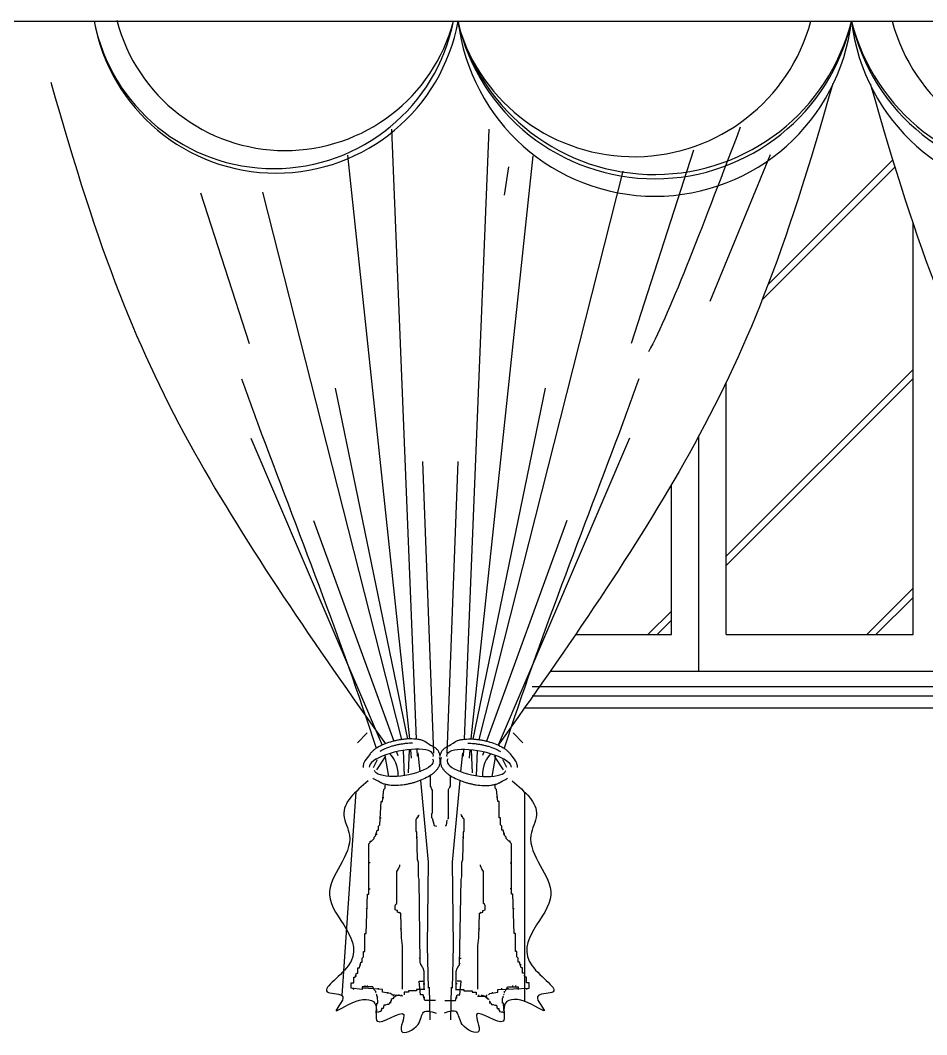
# Model space of a CAD drawing. Header units: inches. Extents: x 3.4 to 45.9, y 7.2 to 32.
# Drawn here: x 41.943 to 43.928, y 21.344 to 23.564 of the extents above; entities that cross this region are included whole.
import ezdxf

# ---------------------------------------------------------------- set-up
doc = ezdxf.new("R2010")
doc.units = ezdxf.units.IN
doc.header["$MEASUREMENT"] = 0
doc.layers.add('02', color=2, linetype='Continuous')
doc.layers.add('4', color=4, linetype='Continuous')

msp = doc.modelspace()

# ---------------------------------------------------------------- linework, layer by layer
at = {"layer": '02'}
for p, q in [((42.7558, 23.3262), (42.81, 21.9909)), ((42.9688, 23.3262), (42.9145, 21.9909)), ((42.6593, 23.2693), (42.7949, 21.9914)), ((43.0651, 23.2676), (42.9296, 21.9914)), ((43.4173, 23.2799), (43.2807, 22.857)), ((43.5852, 23.2695), (43.4531, 22.9486)), ((43.5801, 22.9851), (43.8532, 23.2583)), ((43.2621, 23.2339), (42.9471, 21.99)), ((43.0118, 23.2433), (43.0025, 23.1817)), ((43.5674, 22.9524), (43.8579, 23.243)), ((42.3374, 23.1865), (42.4438, 22.857)), ((42.473, 23.1884), (42.7774, 21.99)), ((43.8978, 22.2199), (43.8978, 23.1194)), ((43.4887, 22.3912), (43.8978, 22.8003)), ((43.4887, 22.3712), (43.8978, 22.7803)), ((42.6325, 22.7595), (42.791, 21.9913)), ((43.092, 22.7595), (42.9335, 21.9913)), ((43.4887, 22.2199), (43.4887, 22.7719)), ((42.4477, 22.6498), (42.7351, 21.978)), ((43.2768, 22.6498), (42.9895, 21.978)), ((43.4287, 22.1399), (43.4287, 22.6544)), ((42.8237, 22.599), (42.8476, 21.9606)), ((42.9008, 22.599), (42.8769, 21.9606)), ((43.3687, 22.2199), (43.3687, 22.5481)), ((42.5849, 22.4695), (42.7606, 21.9867)), ((43.1396, 22.4695), (42.9639, 21.9867)), ((43.7964, 22.2199), (43.8978, 22.3212)), ((43.8164, 22.2199), (43.8978, 22.3012)), ((43.3174, 22.2199), (43.3687, 22.2712)), ((43.3374, 22.2199), (43.3687, 22.2512)), ((43.1585, 22.2199), (43.3687, 22.2199)), ((43.4887, 22.2199), (43.8978, 22.2199)), ((43.1034, 22.1399), (44.4227, 22.1399)), ((43.0637, 22.106), (44.4464, 22.106)), ((43.0638, 22.086), (44.4604, 22.086)), ((43.0474, 22.0599), (44.4787, 22.0599)), ((42.6814, 21.9832), (42.7027, 22.0045)), ((43.0431, 21.9832), (43.0218, 22.0045)), ((42.7663, 21.9636), (42.7693, 21.9554)), ((42.7814, 21.9664), (42.7831, 21.9111)), ((42.7946, 21.9675), (42.792, 21.9176)), ((42.797, 21.9676), (42.7988, 21.9494)), ((42.811, 21.9694), (42.8116, 21.9537)), ((42.8137, 21.9608), (42.8175, 21.9196)), ((42.9109, 21.9608), (42.907, 21.9196)), ((42.9135, 21.9694), (42.9129, 21.9537)), ((42.9275, 21.9676), (42.9257, 21.9494)), ((42.9299, 21.9675), (42.9326, 21.9176)), ((42.9431, 21.9664), (42.9414, 21.9111)), ((42.9582, 21.9636), (42.9552, 21.9554)), ((42.7162, 21.9292), (42.7248, 21.9463)), ((42.7234, 21.9242), (42.7433, 21.9541)), ((42.7414, 21.9552), (42.7491, 21.9096)), ((42.9831, 21.9552), (42.9754, 21.9096)), ((43.0012, 21.9242), (42.9813, 21.9541)), ((43.0083, 21.9292), (42.9997, 21.9463)), ((42.7419, 21.8841), (42.7419, 21.89)), ((42.8192, 21.9008), (42.8359, 21.722)), ((42.8403, 21.9106), (42.8403, 21.8878)), ((42.8843, 21.9106), (42.8843, 21.8878)), ((42.9053, 21.9008), (42.8887, 21.722)), ((42.9827, 21.8841), (42.9827, 21.89)), ((42.6775, 21.8756), (42.6466, 21.4303)), ((42.736, 21.8543), (42.7389, 21.8811)), ((42.7389, 21.8811), (42.7419, 21.8841)), ((42.8403, 21.8878), (42.8418, 21.8863)), ((42.8418, 21.8863), (42.8418, 21.8849)), ((42.8418, 21.8849), (42.8432, 21.882)), ((42.8432, 21.882), (42.8432, 21.8806)), ((42.8432, 21.8806), (42.8446, 21.8806)), ((42.8446, 21.8806), (42.8446, 21.8293)), ((42.8814, 21.8806), (42.88, 21.8806)), ((42.88, 21.8806), (42.88, 21.8165)), ((42.8828, 21.8849), (42.8814, 21.882)), ((42.8843, 21.8878), (42.8828, 21.8863)), ((42.8828, 21.8863), (42.8828, 21.8849)), ((42.9857, 21.8811), (42.9827, 21.8841)), ((42.9886, 21.8543), (42.9857, 21.8811)), ((43.048, 21.417), (43.048, 21.8748)), ((42.73, 21.8036), (42.733, 21.8543)), ((42.733, 21.8543), (42.736, 21.8543)), ((42.736, 21.8632), (42.7389, 21.8632)), ((42.9886, 21.8632), (42.9857, 21.8632)), ((42.9916, 21.8543), (42.9886, 21.8543)), ((42.9916, 21.8185), (42.9916, 21.8543)), ((42.8147, 21.821), (42.8147, 21.8245)), ((42.8147, 21.8245), (42.8165, 21.8245)), ((42.8446, 21.8293), (42.8432, 21.8279)), ((42.8432, 21.8279), (42.8432, 21.8193)), ((42.88, 21.8293), (42.8814, 21.8279)), ((42.9081, 21.8245), (42.9081, 21.8263)), ((42.9099, 21.8245), (42.9081, 21.8245)), ((42.9099, 21.821), (42.9099, 21.8245)), ((42.727, 21.8007), (42.73, 21.8036)), ((42.727, 21.7917), (42.727, 21.8007)), ((42.73, 21.8185), (42.733, 21.8185)), ((42.8094, 21.8157), (42.8112, 21.8175)), ((42.8094, 21.7894), (42.8094, 21.8157)), ((42.8112, 21.8175), (42.8129, 21.8193)), ((42.8129, 21.8193), (42.8129, 21.821)), ((42.8129, 21.821), (42.8147, 21.821)), ((42.8432, 21.8193), (42.8446, 21.8179)), ((42.8446, 21.8179), (42.8489, 21.8022)), ((42.846, 21.8136), (42.8475, 21.8136)), ((42.8475, 21.8079), (42.8489, 21.8079)), ((42.8489, 21.8022), (42.8546, 21.8008)), ((42.8503, 21.8022), (42.8503, 21.8008)), ((42.8757, 21.8022), (42.8743, 21.8022)), ((42.8743, 21.8022), (42.8743, 21.8008)), ((42.8771, 21.8136), (42.8757, 21.8022)), ((42.8771, 21.8079), (42.8757, 21.8079)), ((42.88, 21.8165), (42.8786, 21.8165)), ((42.8814, 21.8193), (42.88, 21.8179)), ((42.9117, 21.821), (42.9099, 21.821)), ((42.9134, 21.8175), (42.9117, 21.8193)), ((42.9152, 21.8157), (42.9134, 21.8175)), ((42.9152, 21.7894), (42.9152, 21.8157)), ((42.9946, 21.8185), (42.9916, 21.8185)), ((42.9946, 21.8036), (42.9946, 21.8185)), ((42.9976, 21.8007), (42.9946, 21.8036)), ((42.9976, 21.7917), (42.9976, 21.8007)), ((42.7181, 21.7768), (42.721, 21.7798)), ((42.721, 21.7798), (42.724, 21.7917)), ((42.721, 21.7828), (42.724, 21.7828)), ((42.724, 21.7917), (42.727, 21.7917)), ((42.8112, 21.7877), (42.8094, 21.7894)), ((42.8129, 21.728), (42.8112, 21.7877)), ((42.9117, 21.728), (42.9134, 21.7877)), ((42.9134, 21.7877), (42.9152, 21.7894)), ((43.0006, 21.7917), (42.9976, 21.7917)), ((43.0036, 21.7798), (43.0006, 21.7917)), ((43.0036, 21.7828), (43.0006, 21.7828)), ((43.0065, 21.7768), (43.0036, 21.7798)), ((42.7061, 21.762), (42.7091, 21.7649)), ((42.7061, 21.6517), (42.7061, 21.762)), ((42.7091, 21.7649), (42.7091, 21.7679)), ((42.7091, 21.7679), (42.7121, 21.7679)), ((42.7121, 21.7679), (42.7151, 21.7709)), ((42.7151, 21.7709), (42.7181, 21.7739)), ((42.7181, 21.7739), (42.7181, 21.7768)), ((42.8129, 21.7754), (42.8112, 21.7772)), ((42.9117, 21.7754), (42.9134, 21.7772)), ((43.0065, 21.7739), (43.0065, 21.7768)), ((43.0125, 21.7679), (43.0065, 21.7739)), ((43.0155, 21.7679), (43.0125, 21.7679)), ((43.0155, 21.7649), (43.0155, 21.7679)), ((43.0185, 21.762), (43.0155, 21.7649)), ((43.0185, 21.6517), (43.0185, 21.762)), ((42.7091, 21.7203), (42.7061, 21.7203)), ((42.7726, 21.7105), (42.7743, 21.714)), ((42.7743, 21.714), (42.7743, 21.7158)), ((42.8147, 21.721), (42.8129, 21.728)), ((42.8147, 21.6895), (42.8147, 21.721)), ((42.8359, 21.722), (42.8341, 21.5388)), ((42.8887, 21.722), (42.8905, 21.5388)), ((42.9099, 21.721), (42.9117, 21.728)), ((42.9099, 21.6895), (42.9099, 21.721)), ((42.9503, 21.714), (42.9503, 21.7158)), ((42.952, 21.7105), (42.9503, 21.714)), ((43.0155, 21.7203), (43.0185, 21.7203)), ((42.7673, 21.7017), (42.7691, 21.7035)), ((42.7673, 21.6316), (42.7673, 21.7017)), ((42.7691, 21.7035), (42.7708, 21.707)), ((42.7708, 21.707), (42.7726, 21.7105)), ((42.9538, 21.707), (42.952, 21.7105)), ((42.9555, 21.7035), (42.9538, 21.707)), ((42.9573, 21.7017), (42.9555, 21.7035)), ((42.9573, 21.6316), (42.9573, 21.7017)), ((42.8165, 21.6842), (42.8147, 21.6895)), ((42.8182, 21.5018), (42.8165, 21.6842)), ((42.9046, 21.4965), (42.9081, 21.6842)), ((42.9081, 21.6842), (42.9099, 21.6895)), ((42.7002, 21.5654), (42.7032, 21.6517)), ((42.7032, 21.6517), (42.7061, 21.6517)), ((42.7061, 21.6637), (42.7091, 21.6637)), ((43.0185, 21.6637), (43.0155, 21.6637)), ((43.0214, 21.6517), (43.0185, 21.6517)), ((43.0244, 21.5654), (43.0214, 21.6517)), ((42.7638, 21.6263), (42.7655, 21.6298)), ((42.7638, 21.6175), (42.7638, 21.6263)), ((42.7655, 21.6298), (42.7673, 21.6316)), ((42.9591, 21.6298), (42.9573, 21.6316)), ((42.9608, 21.6263), (42.9591, 21.6298)), ((42.9608, 21.6175), (42.9608, 21.6263)), ((42.7002, 21.619), (42.7032, 21.622)), ((42.7673, 21.6158), (42.7638, 21.6175)), ((42.7691, 21.6158), (42.7673, 21.6158)), ((42.7691, 21.6123), (42.7691, 21.6158)), ((42.7761, 21.6105), (42.7691, 21.6123)), ((42.7743, 21.6105), (42.7726, 21.6123)), ((42.7778, 21.5562), (42.7761, 21.6105)), ((42.9468, 21.5562), (42.9485, 21.6105)), ((42.9485, 21.6105), (42.9555, 21.6123)), ((42.9503, 21.6105), (42.952, 21.6123)), ((42.9555, 21.6123), (42.9555, 21.6158)), ((42.9555, 21.6158), (42.9573, 21.6158)), ((42.9573, 21.6158), (42.9608, 21.6175)), ((43.0244, 21.619), (43.0214, 21.622)), ((42.6972, 21.5654), (42.7002, 21.5654)), ((42.6972, 21.5266), (42.6972, 21.5654)), ((42.7778, 21.5737), (42.7761, 21.5772)), ((42.9468, 21.5737), (42.9485, 21.5772)), ((43.0274, 21.5654), (43.0244, 21.5654)), ((43.0274, 21.5266), (43.0274, 21.5654)), ((42.7796, 21.5386), (42.7778, 21.5562)), ((42.7796, 21.4439), (42.7796, 21.5386)), ((42.8341, 21.5388), (42.8359, 21.4462)), ((42.8905, 21.5388), (42.8887, 21.4462)), ((42.945, 21.5386), (42.9468, 21.5562)), ((42.945, 21.4439), (42.945, 21.5386)), ((42.6912, 21.5118), (42.6942, 21.5147)), ((42.6942, 21.5147), (42.6942, 21.5266)), ((42.6942, 21.5266), (42.6972, 21.5266)), ((42.8182, 21.5105), (42.8165, 21.5123)), ((42.9064, 21.5105), (42.9081, 21.5123)), ((43.0304, 21.5266), (43.0274, 21.5266)), ((43.0304, 21.5147), (43.0304, 21.5266)), ((43.0334, 21.5118), (43.0304, 21.5147)), ((42.6823, 21.479), (42.6823, 21.4909)), ((42.6823, 21.4909), (42.6853, 21.4909)), ((42.6853, 21.4909), (42.6883, 21.5028)), ((42.6853, 21.4969), (42.6883, 21.4969)), ((42.6883, 21.5028), (42.6912, 21.5028)), ((42.6912, 21.5028), (42.6912, 21.5118)), ((42.82, 21.4983), (42.8182, 21.5018)), ((42.82, 21.4965), (42.82, 21.4983)), ((42.8217, 21.4965), (42.82, 21.4965)), ((42.8235, 21.4913), (42.8217, 21.4965)), ((42.8252, 21.4895), (42.8235, 21.4913)), ((42.8994, 21.4895), (42.9011, 21.4913)), ((42.9011, 21.4913), (42.9029, 21.4965)), ((42.9029, 21.4965), (42.9046, 21.4965)), ((42.9046, 21.4983), (42.9064, 21.5018)), ((43.0334, 21.5028), (43.0334, 21.5118)), ((43.0363, 21.5028), (43.0334, 21.5028)), ((43.0393, 21.4909), (43.0363, 21.5028)), ((43.0393, 21.4969), (43.0363, 21.4969)), ((43.0423, 21.4909), (43.0393, 21.4909)), ((43.0423, 21.479), (43.0423, 21.4909)), ((42.6733, 21.4581), (42.6733, 21.4701)), ((42.6733, 21.4701), (42.6763, 21.4701)), ((42.6763, 21.4701), (42.6793, 21.479)), ((42.6763, 21.473), (42.6793, 21.473)), ((42.6793, 21.479), (42.6823, 21.479)), ((42.827, 21.4825), (42.8252, 21.4895)), ((42.827, 21.4439), (42.827, 21.4825)), ((42.8976, 21.4825), (42.8994, 21.4895)), ((42.8976, 21.4439), (42.8976, 21.4825)), ((43.0453, 21.479), (43.0423, 21.479)), ((43.0483, 21.473), (43.0453, 21.473)), ((43.0513, 21.4701), (43.0483, 21.4701)), ((43.0513, 21.4581), (43.0513, 21.4701)), ((42.6674, 21.4462), (42.6674, 21.4581)), ((42.6674, 21.4581), (42.6733, 21.4581)), ((42.6912, 21.4433), (42.6674, 21.4462)), ((42.6733, 21.4433), (42.6704, 21.4462)), ((42.7151, 21.4492), (42.6912, 21.4492)), ((42.6912, 21.4492), (42.6912, 21.4433)), ((42.695, 21.4462), (42.6941, 21.4453)), ((42.736, 21.4433), (42.695, 21.4462)), ((42.6972, 21.4522), (42.6972, 21.4492)), ((42.7032, 21.4492), (42.7032, 21.4522)), ((42.7133, 21.4453), (42.7133, 21.4462)), ((42.7186, 21.4418), (42.7151, 21.4492)), ((42.727, 21.4433), (42.727, 21.4462)), ((42.8194, 21.4313), (42.8164, 21.4611)), ((42.8164, 21.4611), (42.8254, 21.4611)), ((42.8254, 21.4552), (42.8284, 21.4552)), ((42.8379, 21.4479), (42.8395, 21.3767)), ((42.8867, 21.4479), (42.8851, 21.3767)), ((42.8992, 21.4552), (42.8962, 21.4552)), ((42.9082, 21.4611), (42.8992, 21.4611)), ((42.9052, 21.4313), (42.9082, 21.4611)), ((42.9886, 21.4433), (43.0572, 21.4462)), ((42.9976, 21.4433), (42.9976, 21.4462)), ((43.006, 21.4418), (43.0095, 21.4492)), ((43.0095, 21.4492), (43.0334, 21.4492)), ((43.0113, 21.4453), (43.0113, 21.4462)), ((43.0214, 21.4492), (43.0214, 21.4522)), ((43.0274, 21.4522), (43.0274, 21.4492)), ((43.0296, 21.4462), (43.0305, 21.4453)), ((43.0334, 21.4492), (43.0334, 21.4433)), ((43.0572, 21.4581), (43.0513, 21.4581)), ((43.0513, 21.4433), (43.0542, 21.4462)), ((43.0572, 21.4462), (43.0572, 21.4581)), ((42.7194, 21.441), (42.7186, 21.4418)), ((42.7203, 21.4401), (42.7194, 21.4401)), ((42.7212, 21.4366), (42.7212, 21.4392)), ((42.7221, 21.4366), (42.7212, 21.4366)), ((42.7229, 21.4323), (42.7221, 21.4331)), ((42.7238, 21.4314), (42.7229, 21.4323)), ((42.7238, 21.4288), (42.7238, 21.4314)), ((42.7247, 21.4279), (42.7238, 21.4288)), ((42.7255, 21.4131), (42.7247, 21.4279)), ((42.7255, 21.4244), (42.7247, 21.4253)), ((42.736, 21.4373), (42.736, 21.4433)), ((42.7538, 21.4343), (42.736, 21.4373)), ((42.7479, 21.4343), (42.7479, 21.4373)), ((42.7568, 21.4313), (42.7538, 21.4343)), ((42.7807, 21.4284), (42.7568, 21.4313)), ((42.7603, 21.4246), (42.7585, 21.4228)), ((42.7598, 21.4284), (42.7598, 21.4313)), ((42.7638, 21.4281), (42.7603, 21.4246)), ((42.7673, 21.4299), (42.7638, 21.4281)), ((42.7726, 21.4316), (42.7691, 21.4299)), ((42.7778, 21.4299), (42.7778, 21.4316)), ((42.7926, 21.4373), (42.7836, 21.4373)), ((42.7836, 21.4373), (42.7836, 21.4313)), ((42.8105, 21.4403), (42.7926, 21.4403)), ((42.7926, 21.4403), (42.7926, 21.4373)), ((42.8284, 21.4433), (42.8105, 21.4433)), ((42.8105, 21.4433), (42.8105, 21.4403)), ((42.8254, 21.4313), (42.8194, 21.4313)), ((42.8284, 21.4194), (42.8254, 21.4313)), ((42.8284, 21.4254), (42.8254, 21.4254)), ((42.8962, 21.4433), (42.9141, 21.4433)), ((42.8962, 21.4194), (42.8992, 21.4313)), ((42.8962, 21.4254), (42.8992, 21.4254)), ((42.8992, 21.4313), (42.9052, 21.4313)), ((42.9141, 21.4433), (42.9141, 21.4403)), ((42.9141, 21.4403), (42.932, 21.4403)), ((42.932, 21.4403), (42.932, 21.4373)), ((42.932, 21.4373), (42.941, 21.4373)), ((42.941, 21.4373), (42.941, 21.4313)), ((42.9439, 21.4284), (42.9648, 21.4284)), ((42.9468, 21.4299), (42.9468, 21.4316)), ((42.952, 21.4316), (42.9555, 21.4299)), ((42.9573, 21.4299), (42.9608, 21.4281)), ((42.9608, 21.4281), (42.9643, 21.4246)), ((42.9643, 21.4246), (42.9661, 21.4228)), ((42.9648, 21.4284), (42.9648, 21.4313)), ((42.9678, 21.4313), (42.9708, 21.4343)), ((42.9708, 21.4343), (42.9886, 21.4373)), ((42.9767, 21.4343), (42.9767, 21.4373)), ((42.9886, 21.4373), (42.9886, 21.4433)), ((42.9991, 21.4244), (42.9999, 21.4253)), ((42.9991, 21.4131), (42.9991, 21.4244)), ((42.9999, 21.4279), (43.0008, 21.4288)), ((42.9999, 21.4253), (42.9999, 21.4279)), ((43.0008, 21.4314), (43.0017, 21.4323)), ((43.0017, 21.4323), (43.0025, 21.4331)), ((43.0025, 21.4366), (43.0034, 21.4366)), ((43.0034, 21.4366), (43.0034, 21.4392)), ((43.0043, 21.4401), (43.0052, 21.4401)), ((43.0052, 21.441), (43.006, 21.4418)), ((42.7221, 21.3913), (42.7238, 21.4131)), ((42.7229, 21.4113), (42.7238, 21.4113)), ((42.7238, 21.4131), (42.7255, 21.4131)), ((42.7375, 21.4018), (42.7339, 21.4018)), ((42.7339, 21.4018), (42.7339, 21.3983)), ((42.7392, 21.4088), (42.7375, 21.4018)), ((42.7392, 21.4036), (42.7375, 21.4036)), ((42.7427, 21.4088), (42.7392, 21.4088)), ((42.7462, 21.4106), (42.7427, 21.4088)), ((42.7497, 21.4106), (42.7462, 21.4106)), ((42.7515, 21.4141), (42.7497, 21.4106)), ((42.755, 21.4141), (42.7515, 21.4141)), ((42.755, 21.4176), (42.7533, 21.4176)), ((42.7533, 21.4176), (42.7533, 21.4141)), ((42.7568, 21.4228), (42.755, 21.4211)), ((42.755, 21.4211), (42.755, 21.4176)), ((42.7585, 21.4228), (42.7568, 21.4228)), ((42.8522, 21.4194), (42.8284, 21.4194)), ((42.8724, 21.4194), (42.8962, 21.4194)), ((42.9661, 21.4228), (42.9678, 21.4228)), ((42.9678, 21.4228), (42.9696, 21.4211)), ((42.9696, 21.4176), (42.9713, 21.4176)), ((42.9696, 21.4141), (42.9731, 21.4141)), ((42.9713, 21.4176), (42.9713, 21.4141)), ((42.9731, 21.4141), (42.9749, 21.4106)), ((42.9749, 21.4106), (42.9784, 21.4106)), ((42.9784, 21.4106), (42.9819, 21.4088)), ((42.9819, 21.4088), (42.9854, 21.4088)), ((42.9854, 21.4088), (42.9871, 21.4018)), ((42.9854, 21.4036), (42.9871, 21.4036)), ((42.9871, 21.4018), (42.9907, 21.4018)), ((42.9907, 21.4018), (42.9907, 21.3983)), ((43.0008, 21.4131), (42.9991, 21.4131)), ((43.0025, 21.3913), (43.0008, 21.4131)), ((43.0025, 21.4096), (43.0017, 21.4096)), ((42.7322, 21.3948), (42.7217, 21.393)), ((42.7229, 21.3913), (42.7221, 21.3913)), ((42.7269, 21.3948), (42.7269, 21.393)), ((42.7339, 21.3983), (42.7322, 21.3965)), ((42.7322, 21.3965), (42.7322, 21.3948)), ((42.9907, 21.3983), (42.9924, 21.3965)), ((42.9924, 21.3965), (42.9924, 21.3948)), ((42.9924, 21.3948), (43.0029, 21.393)), ((42.9977, 21.3948), (42.9977, 21.393)), ((43.0017, 21.3913), (43.0025, 21.3913))]:
    msp.add_line(p, q, dxfattribs=at)
for centre, radius, start, end in [((42.4979, 23.6411), 0.4014, 191.3358, 348.7236), ((42.5029, 23.6349), 0.4052, 190.335, 349.665), ((42.5231, 23.6604), 0.3812, 194.6201, 345.126), ((43.332, 23.6592), 0.4418, 192.9918, 347.3199), ((43.3323, 23.6129), 0.4337, 186.7132, 353.2868), ((43.3318, 23.6719), 0.4451, 194.9513, 345.69), ((43.2867, 23.667), 0.4013, 196.6678, 344.859), ((44.1941, 23.6592), 0.4418, 192.6801, 347.0082), ((44.1938, 23.6129), 0.4337, 186.7132, 353.2868), ((44.1943, 23.6719), 0.4451, 194.31, 345.0487), ((44.2394, 23.667), 0.4013, 195.141, 343.3322)]:
    msp.add_arc(centre, radius, start, end, dxfattribs=at)
for centre, major_axis, ratio, start_param, end_param in [((42.777, 21.9428), (0.0702, 0.0143), 0.315027, -0.18035, 3.091746), ((42.9419, 21.9339), (-0.0643, 0.0105), 0.346346, -0.183076, 3.08902)]:
    msp.add_ellipse(centre, major_axis=major_axis, ratio=ratio, start_param=start_param, end_param=end_param, dxfattribs=at)
at = {"layer": '02', "extrusion": (0, 0, -1)}
for centre, major_axis, ratio, start_param, end_param in [((42.9475, 21.9428), (-0.0702, 0.0143), 0.315027, -0.18035, 3.091746), ((42.7826, 21.9339), (0.0643, 0.0105), 0.346346, -0.183076, 3.08902)]:
    msp.add_ellipse(centre, major_axis=major_axis, ratio=ratio, start_param=start_param, end_param=end_param, dxfattribs=at)
at = {"layer": '02'}
for points, knots in [([(42.0097, 23.4291), (42.1146, 23.0552), (42.2777, 22.6453), (42.5897, 22.1957), (42.7422, 21.981)], [0, 0, 0, 0, 848.391873, 1633.185945, 1633.185945, 1633.185945, 1633.185945]), ([(43.7219, 23.4261), (43.617, 23.0522), (43.4539, 22.6423), (43.142, 22.1927), (42.9895, 21.978)], [0, 0, 0, 0, 848.391873, 1633.185945, 1633.185945, 1633.185945, 1633.185945]), ([(43.8042, 23.4261), (43.9091, 23.0522), (44.0722, 22.6423), (44.3842, 22.1927), (44.5367, 21.978)], [0, 0, 0, 0, 848.391873, 1633.185945, 1633.185945, 1633.185945, 1633.185945]), ([(42.427, 22.7799), (42.4384, 22.7476), (42.5373, 22.4796), (42.6449, 22.209), (42.7223, 21.971)], [745.741126, 745.741126, 745.741126, 745.741126, 848.391873, 1598.664483, 1598.664483, 1598.664483, 1598.664483]), ([(43.2976, 22.7799), (43.2861, 22.7476), (43.1872, 22.4796), (43.0797, 22.209), (43.0022, 21.971)], [745.741126, 745.741126, 745.741126, 745.741126, 848.391873, 1598.664483, 1598.664483, 1598.664483, 1598.664483]), ([(42.8623, 21.9534), (42.8623, 21.9534), (42.8623, 21.9534), (42.8623, 21.9535), (42.8623, 21.9535), (42.8623, 21.9536), (42.8623, 21.9536), (42.8623, 21.9537), (42.8623, 21.9537), (42.8623, 21.9538), (42.8623, 21.9538), (42.8623, 21.9539), (42.8623, 21.9539), (42.8623, 21.9539), (42.8623, 21.9539), (42.8623, 21.954), (42.8623, 21.954), (42.8622, 21.9541), (42.8622, 21.9541), (42.8622, 21.9542), (42.8622, 21.9543), (42.8622, 21.9545), (42.8622, 21.9546), (42.8622, 21.9547), (42.8622, 21.9547), (42.8622, 21.9548), (42.8622, 21.9549), (42.8621, 21.9549), (42.8621, 21.955), (42.8621, 21.9551), (42.8621, 21.9551), (42.8621, 21.9552), (42.8621, 21.9553), (42.8621, 21.9555), (42.8621, 21.9555), (42.862, 21.9557), (42.862, 21.9557), (42.862, 21.9558), (42.862, 21.9558), (42.862, 21.9558), (42.862, 21.9559), (42.862, 21.9559), (42.862, 21.9559), (42.862, 21.956), (42.862, 21.956), (42.862, 21.956), (42.862, 21.9561), (42.862, 21.9562), (42.8619, 21.9562), (42.8619, 21.9563), (42.8619, 21.9563), (42.8619, 21.9563), (42.8617, 21.9575), (42.8614, 21.9586), (42.8606, 21.9609), (42.8601, 21.962), (42.8583, 21.9651), (42.8569, 21.967), (42.8537, 21.9703), (42.8518, 21.9718), (42.849, 21.9736), (42.848, 21.9742), (42.846, 21.9752), (42.845, 21.9757), (42.8428, 21.9766), (42.8418, 21.977), (42.8255, 21.9878), (42.8244, 21.9881), (42.821, 21.9891), (42.8185, 21.9896), (42.8112, 21.9909), (42.8059, 21.9914), (42.7952, 21.9916), (42.7896, 21.9913), (42.7816, 21.9905), (42.7789, 21.9902), (42.7737, 21.9894), (42.7712, 21.989), (42.766, 21.988), (42.7635, 21.9874), (42.7585, 21.9862), (42.7558, 21.9855), (42.7481, 21.9832), (42.7428, 21.9814), (42.7329, 21.9771), (42.7282, 21.9747), (42.7219, 21.9708), (42.7198, 21.9694), (42.717, 21.9672), (42.7161, 21.9664), (42.7144, 21.9649), (42.7136, 21.9641), (42.7119, 21.9625), (42.7112, 21.9616), (42.7097, 21.9599), (42.709, 21.959), (42.6974, 21.9433), (42.6962, 21.9412), (42.6945, 21.937), (42.6938, 21.9347), (42.6934, 21.9312), (42.6934, 21.9301), (42.6934, 21.929)], [3.114837, 3.114837, 3.114837, 3.114837, 3.148133, 3.148133, 3.181428, 3.181428, 3.248019, 3.248019, 3.314609, 3.314609, 3.347905, 3.347905, 3.3812, 3.3812, 3.414495, 3.414495, 3.447791, 3.447791, 3.514381, 3.514381, 3.647562, 3.647562, 3.780744, 3.780744, 3.847334, 3.847334, 3.913925, 3.913925, 3.980516, 3.980516, 4.047106, 4.047106, 4.180287, 4.180287, 4.313469, 4.313469, 4.380059, 4.380059, 4.413355, 4.413355, 4.44665, 4.44665, 4.479945, 4.479945, 4.513241, 4.513241, 4.579831, 4.579831, 4.646422, 4.646422, 4.676619, 4.676619, 4.676619, 4.709915, 4.709915, 4.74321, 4.74321, 4.8098, 4.8098, 4.876391, 4.876391, 4.909686, 4.909686, 4.942982, 4.942982, 4.976277, 4.976277, 5.009572, 5.009572, 5.076163, 5.076163, 5.209344, 5.209344, 5.342525, 5.342525, 5.409116, 5.409116, 5.475707, 5.475707, 5.542297, 5.542297, 5.608888, 5.608888, 5.742069, 5.742069, 5.87525, 5.87525, 5.941841, 5.941841, 5.975136, 5.975136, 6.008432, 6.008432, 6.041727, 6.041727, 6.075022, 6.075022, 6.141613, 6.141613, 6.208204, 6.208204, 6.238401, 6.238401, 6.238401, 6.238401]), ([(42.802, 21.9821), (42.7972, 21.9821), (42.7923, 21.9818), (42.785, 21.9811), (42.7823, 21.9808), (42.7771, 21.98), (42.7746, 21.9796), (42.7694, 21.9786), (42.7669, 21.978), (42.7619, 21.9768), (42.7592, 21.9761), (42.7515, 21.9738), (42.7462, 21.972), (42.7374, 21.9682), (42.7336, 21.9663), (42.73, 21.9643)], [5.2255975, 5.2255975, 5.2255975, 5.2255975, 5.3425254, 5.3425254, 5.4091161, 5.4091161, 5.4757067, 5.4757067, 5.5422973, 5.5422973, 5.6088879, 5.6088879, 5.7420692, 5.7420692, 5.847859, 5.847859, 5.847859, 5.847859]), ([(42.8622, 21.9534), (42.8622, 21.9534), (42.8622, 21.9534), (42.8622, 21.9535), (42.8622, 21.9535), (42.8622, 21.9536), (42.8622, 21.9536), (42.8622, 21.9537), (42.8622, 21.9537), (42.8622, 21.9538), (42.8623, 21.9538), (42.8623, 21.9539), (42.8623, 21.9539), (42.8623, 21.9539), (42.8623, 21.9539), (42.8623, 21.954), (42.8623, 21.954), (42.8623, 21.9541), (42.8623, 21.9541), (42.8623, 21.9542), (42.8623, 21.9543), (42.8623, 21.9545), (42.8623, 21.9546), (42.8623, 21.9547), (42.8623, 21.9547), (42.8624, 21.9548), (42.8624, 21.9549), (42.8624, 21.9549), (42.8624, 21.955), (42.8624, 21.9551), (42.8624, 21.9551), (42.8624, 21.9552), (42.8624, 21.9553), (42.8624, 21.9555), (42.8625, 21.9555), (42.8625, 21.9557), (42.8625, 21.9557), (42.8625, 21.9558), (42.8625, 21.9558), (42.8625, 21.9558), (42.8625, 21.9559), (42.8625, 21.9559), (42.8625, 21.9559), (42.8625, 21.956), (42.8625, 21.956), (42.8625, 21.956), (42.8626, 21.9561), (42.8626, 21.9562), (42.8626, 21.9562), (42.8626, 21.9563), (42.8626, 21.9563), (42.8626, 21.9563), (42.8628, 21.9575), (42.8631, 21.9586), (42.864, 21.9609), (42.8645, 21.962), (42.8662, 21.9651), (42.8676, 21.967), (42.8709, 21.9703), (42.8727, 21.9718), (42.8755, 21.9736), (42.8765, 21.9742), (42.8785, 21.9752), (42.8795, 21.9757), (42.8817, 21.9766), (42.8827, 21.977), (42.899, 21.9878), (42.9001, 21.9881), (42.9035, 21.9891), (42.906, 21.9896), (42.9133, 21.9909), (42.9186, 21.9914), (42.9294, 21.9916), (42.9349, 21.9913), (42.9429, 21.9905), (42.9457, 21.9902), (42.9508, 21.9894), (42.9533, 21.989), (42.9585, 21.988), (42.961, 21.9874), (42.9661, 21.9862), (42.9687, 21.9855), (42.9764, 21.9832), (42.9817, 21.9814), (42.9916, 21.9771), (42.9963, 21.9747), (43.0026, 21.9708), (43.0047, 21.9694), (43.0075, 21.9672), (43.0084, 21.9664), (43.0101, 21.9649), (43.011, 21.9641), (43.0126, 21.9625), (43.0134, 21.9616), (43.0148, 21.9599), (43.0155, 21.959), (43.0272, 21.9433), (43.0283, 21.9412), (43.03, 21.937), (43.0307, 21.9347), (43.0311, 21.9312), (43.0311, 21.9301), (43.0311, 21.929)], [3.114837, 3.114837, 3.114837, 3.114837, 3.148133, 3.148133, 3.181428, 3.181428, 3.248019, 3.248019, 3.314609, 3.314609, 3.347905, 3.347905, 3.3812, 3.3812, 3.414495, 3.414495, 3.447791, 3.447791, 3.514381, 3.514381, 3.647562, 3.647562, 3.780744, 3.780744, 3.847334, 3.847334, 3.913925, 3.913925, 3.980516, 3.980516, 4.047106, 4.047106, 4.180287, 4.180287, 4.313469, 4.313469, 4.380059, 4.380059, 4.413355, 4.413355, 4.44665, 4.44665, 4.479945, 4.479945, 4.513241, 4.513241, 4.579831, 4.579831, 4.646422, 4.646422, 4.676619, 4.676619, 4.676619, 4.709915, 4.709915, 4.74321, 4.74321, 4.8098, 4.8098, 4.876391, 4.876391, 4.909686, 4.909686, 4.942982, 4.942982, 4.976277, 4.976277, 5.009572, 5.009572, 5.076163, 5.076163, 5.209344, 5.209344, 5.342525, 5.342525, 5.409116, 5.409116, 5.475707, 5.475707, 5.542297, 5.542297, 5.608888, 5.608888, 5.742069, 5.742069, 5.87525, 5.87525, 5.941841, 5.941841, 5.975136, 5.975136, 6.008432, 6.008432, 6.041727, 6.041727, 6.075022, 6.075022, 6.141613, 6.141613, 6.208204, 6.208204, 6.238401, 6.238401, 6.238401, 6.238401]), ([(42.9226, 21.9821), (42.9273, 21.9821), (42.9322, 21.9818), (42.9395, 21.9811), (42.9423, 21.9808), (42.9474, 21.98), (42.9499, 21.9796), (42.9551, 21.9786), (42.9576, 21.978), (42.9627, 21.9768), (42.9653, 21.9761), (42.973, 21.9738), (42.9783, 21.972), (42.9872, 21.9682), (42.991, 21.9663), (42.9945, 21.9643)], [5.2255975, 5.2255975, 5.2255975, 5.2255975, 5.3425254, 5.3425254, 5.4091161, 5.4091161, 5.4757067, 5.4757067, 5.5422973, 5.5422973, 5.6088879, 5.6088879, 5.7420692, 5.7420692, 5.847859, 5.847859, 5.847859, 5.847859]), ([(42.8603, 21.9507), (42.8603, 21.9506), (42.8603, 21.9506), (42.8603, 21.9506), (42.8603, 21.9506), (42.8603, 21.9505), (42.8604, 21.9505), (42.8604, 21.9504), (42.8604, 21.9503), (42.8604, 21.9503), (42.8604, 21.9503), (42.8604, 21.9502), (42.8604, 21.9502), (42.8605, 21.9502), (42.8605, 21.9501), (42.8605, 21.9501), (42.8605, 21.9501), (42.8605, 21.95), (42.8605, 21.95), (42.8606, 21.9499), (42.8606, 21.9498), (42.8606, 21.9496), (42.8607, 21.9496), (42.8607, 21.9494), (42.8607, 21.9494), (42.8607, 21.9493), (42.8608, 21.9493), (42.8608, 21.9492), (42.8608, 21.9492), (42.8608, 21.9491), (42.8608, 21.949), (42.8609, 21.9489), (42.8609, 21.9488), (42.8609, 21.9487), (42.861, 21.9486), (42.861, 21.9485), (42.861, 21.9484), (42.861, 21.9484), (42.861, 21.9484), (42.861, 21.9483), (42.861, 21.9483), (42.8611, 21.9483), (42.8611, 21.9482), (42.8611, 21.9482), (42.8611, 21.9482), (42.8611, 21.9481), (42.8611, 21.9481), (42.8611, 21.948), (42.8611, 21.948), (42.8612, 21.9479), (42.8612, 21.9479), (42.8612, 21.9479), (42.8614, 21.9467), (42.8616, 21.9455), (42.8619, 21.9431), (42.8619, 21.9419), (42.8617, 21.9383), (42.8611, 21.936), (42.8596, 21.9317), (42.8586, 21.9296), (42.8568, 21.9267), (42.8561, 21.9258), (42.8548, 21.924), (42.8541, 21.9231), (42.8525, 21.9214), (42.8517, 21.9206), (42.8501, 21.919), (42.8492, 21.9181), (42.8465, 21.9158), (42.8445, 21.9143), (42.8384, 21.9101), (42.8338, 21.9074), (42.8241, 21.9027), (42.819, 21.9006), (42.8114, 21.8979), (42.8088, 21.897), (42.8038, 21.8955), (42.8014, 21.8949), (42.7962, 21.8936), (42.7938, 21.893), (42.7886, 21.892), (42.7859, 21.8915), (42.778, 21.8903), (42.7724, 21.8898), (42.7617, 21.8894), (42.7563, 21.8896), (42.749, 21.8905), (42.7465, 21.8909), (42.7431, 21.8917), (42.7419, 21.892), (42.7397, 21.8926), (42.7386, 21.893), (42.7364, 21.8938), (42.7354, 21.8942), (42.7333, 21.8952), (42.7323, 21.8957), (42.7203, 21.9022), (42.7169, 21.9041), (42.7148, 21.9055)], [3.114837, 3.114837, 3.114837, 3.114837, 3.148133, 3.148133, 3.181428, 3.181428, 3.248019, 3.248019, 3.314609, 3.314609, 3.347905, 3.347905, 3.3812, 3.3812, 3.414495, 3.414495, 3.447791, 3.447791, 3.514381, 3.514381, 3.647562, 3.647562, 3.780744, 3.780744, 3.847334, 3.847334, 3.913925, 3.913925, 3.980516, 3.980516, 4.047106, 4.047106, 4.180287, 4.180287, 4.313469, 4.313469, 4.380059, 4.380059, 4.413355, 4.413355, 4.44665, 4.44665, 4.479945, 4.479945, 4.513241, 4.513241, 4.579831, 4.579831, 4.646422, 4.646422, 4.676619, 4.676619, 4.676619, 4.709915, 4.709915, 4.74321, 4.74321, 4.8098, 4.8098, 4.876391, 4.876391, 4.909686, 4.909686, 4.942982, 4.942982, 4.976277, 4.976277, 5.009572, 5.009572, 5.076163, 5.076163, 5.209344, 5.209344, 5.342525, 5.342525, 5.409116, 5.409116, 5.475707, 5.475707, 5.542297, 5.542297, 5.608888, 5.608888, 5.742069, 5.742069, 5.87525, 5.87525, 5.941841, 5.941841, 5.975136, 5.975136, 6.008432, 6.008432, 6.041727, 6.041727, 6.075022, 6.075022, 6.111324, 6.111324, 6.111324, 6.111324]), ([(42.8642, 21.9507), (42.8642, 21.9506), (42.8642, 21.9506), (42.8642, 21.9506), (42.8642, 21.9506), (42.8642, 21.9505), (42.8642, 21.9505), (42.8641, 21.9504), (42.8641, 21.9503), (42.8641, 21.9503), (42.8641, 21.9503), (42.8641, 21.9502), (42.8641, 21.9502), (42.8641, 21.9502), (42.8641, 21.9501), (42.864, 21.9501), (42.864, 21.9501), (42.864, 21.95), (42.864, 21.95), (42.864, 21.9499), (42.8639, 21.9498), (42.8639, 21.9496), (42.8638, 21.9496), (42.8638, 21.9494), (42.8638, 21.9494), (42.8638, 21.9493), (42.8638, 21.9493), (42.8637, 21.9492), (42.8637, 21.9492), (42.8637, 21.9491), (42.8637, 21.949), (42.8636, 21.9489), (42.8636, 21.9488), (42.8636, 21.9487), (42.8636, 21.9486), (42.8635, 21.9485), (42.8635, 21.9484), (42.8635, 21.9484), (42.8635, 21.9484), (42.8635, 21.9483), (42.8635, 21.9483), (42.8635, 21.9483), (42.8635, 21.9482), (42.8634, 21.9482), (42.8634, 21.9482), (42.8634, 21.9481), (42.8634, 21.9481), (42.8634, 21.948), (42.8634, 21.948), (42.8634, 21.9479), (42.8634, 21.9479), (42.8634, 21.9479), (42.8631, 21.9467), (42.8629, 21.9455), (42.8627, 21.9431), (42.8626, 21.9419), (42.8629, 21.9383), (42.8634, 21.936), (42.8649, 21.9317), (42.866, 21.9296), (42.8677, 21.9267), (42.8684, 21.9258), (42.8698, 21.924), (42.8705, 21.9231), (42.872, 21.9214), (42.8728, 21.9206), (42.8745, 21.919), (42.8753, 21.9181), (42.878, 21.9158), (42.88, 21.9143), (42.8861, 21.9101), (42.8907, 21.9074), (42.9004, 21.9027), (42.9055, 21.9006), (42.9131, 21.8979), (42.9157, 21.897), (42.9207, 21.8955), (42.9231, 21.8949), (42.9283, 21.8936), (42.9308, 21.893), (42.9359, 21.892), (42.9386, 21.8915), (42.9465, 21.8903), (42.9521, 21.8898), (42.9629, 21.8894), (42.9682, 21.8896), (42.9756, 21.8905), (42.978, 21.8909), (42.9815, 21.8917), (42.9826, 21.892), (42.9848, 21.8926), (42.9859, 21.893), (42.9881, 21.8938), (42.9891, 21.8942), (42.9912, 21.8952), (42.9922, 21.8957), (43.0042, 21.9022), (43.0076, 21.9041), (43.0097, 21.9055)], [3.114837, 3.114837, 3.114837, 3.114837, 3.148133, 3.148133, 3.181428, 3.181428, 3.248019, 3.248019, 3.314609, 3.314609, 3.347905, 3.347905, 3.3812, 3.3812, 3.414495, 3.414495, 3.447791, 3.447791, 3.514381, 3.514381, 3.647562, 3.647562, 3.780744, 3.780744, 3.847334, 3.847334, 3.913925, 3.913925, 3.980516, 3.980516, 4.047106, 4.047106, 4.180287, 4.180287, 4.313469, 4.313469, 4.380059, 4.380059, 4.413355, 4.413355, 4.44665, 4.44665, 4.479945, 4.479945, 4.513241, 4.513241, 4.579831, 4.579831, 4.646422, 4.646422, 4.676619, 4.676619, 4.676619, 4.709915, 4.709915, 4.74321, 4.74321, 4.8098, 4.8098, 4.876391, 4.876391, 4.909686, 4.909686, 4.942982, 4.942982, 4.976277, 4.976277, 5.009572, 5.009572, 5.076163, 5.076163, 5.209344, 5.209344, 5.342525, 5.342525, 5.409116, 5.409116, 5.475707, 5.475707, 5.542297, 5.542297, 5.608888, 5.608888, 5.742069, 5.742069, 5.87525, 5.87525, 5.941841, 5.941841, 5.975136, 5.975136, 6.008432, 6.008432, 6.041727, 6.041727, 6.075022, 6.075022, 6.111324, 6.111324, 6.111324, 6.111324]), ([(42.7048, 21.8997), (42.6767, 21.8762), (42.635, 21.8412), (42.6878, 21.7501), (42.5552, 21.6429), (42.7376, 21.5283), (42.5799, 21.4313), (42.6667, 21.4363), (42.6146, 21.3785), (42.6787, 21.4273), (42.7322, 21.4206), (42.7086, 21.3468), (42.8046, 21.4191), (42.7607, 21.3355), (42.8212, 21.3604), (42.8206, 21.4007), (42.8419, 21.3955), (42.8537, 21.3915)], [0, 0, 0, 0, 92.149715, 137.424432, 275.426244, 435.808412, 508.528423, 541.458804, 573.971264, 621.692538, 666.35852, 700.350578, 760.329658, 796.958881, 836.140637, 865.363402, 894.976119, 894.976119, 894.976119, 894.976119]), ([(43.0198, 21.8997), (43.0478, 21.8762), (43.0895, 21.8412), (43.0367, 21.7501), (43.1693, 21.6429), (42.9869, 21.5283), (43.1446, 21.4313), (43.0578, 21.4363), (43.1099, 21.3785), (43.0458, 21.4273), (42.9923, 21.4206), (43.0159, 21.3468), (42.9199, 21.4191), (42.9638, 21.3355), (42.9033, 21.3604), (42.9039, 21.4007), (42.8826, 21.3955), (42.8708, 21.3915)], [0, 0, 0, 0, 92.149715, 137.424432, 275.426244, 435.808412, 508.528423, 541.458804, 573.971264, 621.692538, 666.35852, 700.350578, 760.329658, 796.958881, 836.140637, 865.363402, 894.976119, 894.976119, 894.976119, 894.976119])]:
    msp.add_open_spline(points, degree=3, knots=knots, dxfattribs=at)
for points in [[(43.5196, 23.3304), (43.443, 23.1291), (43.3667, 22.9277), (43.3186, 22.8385)], [(42.7515, 21.9593), (42.761, 21.9483), (42.7707, 21.9347), (42.7693, 21.9105)], [(42.973, 21.9593), (42.9635, 21.9483), (42.9538, 21.9347), (42.9553, 21.9105)]]:
    msp.add_open_spline(points, degree=3, dxfattribs=at)
at = {"layer": '4'}
msp.add_line((25.2032, 23.5622), (45.5294, 23.5622), dxfattribs=at)

doc.saveas('drawing.dxf')
